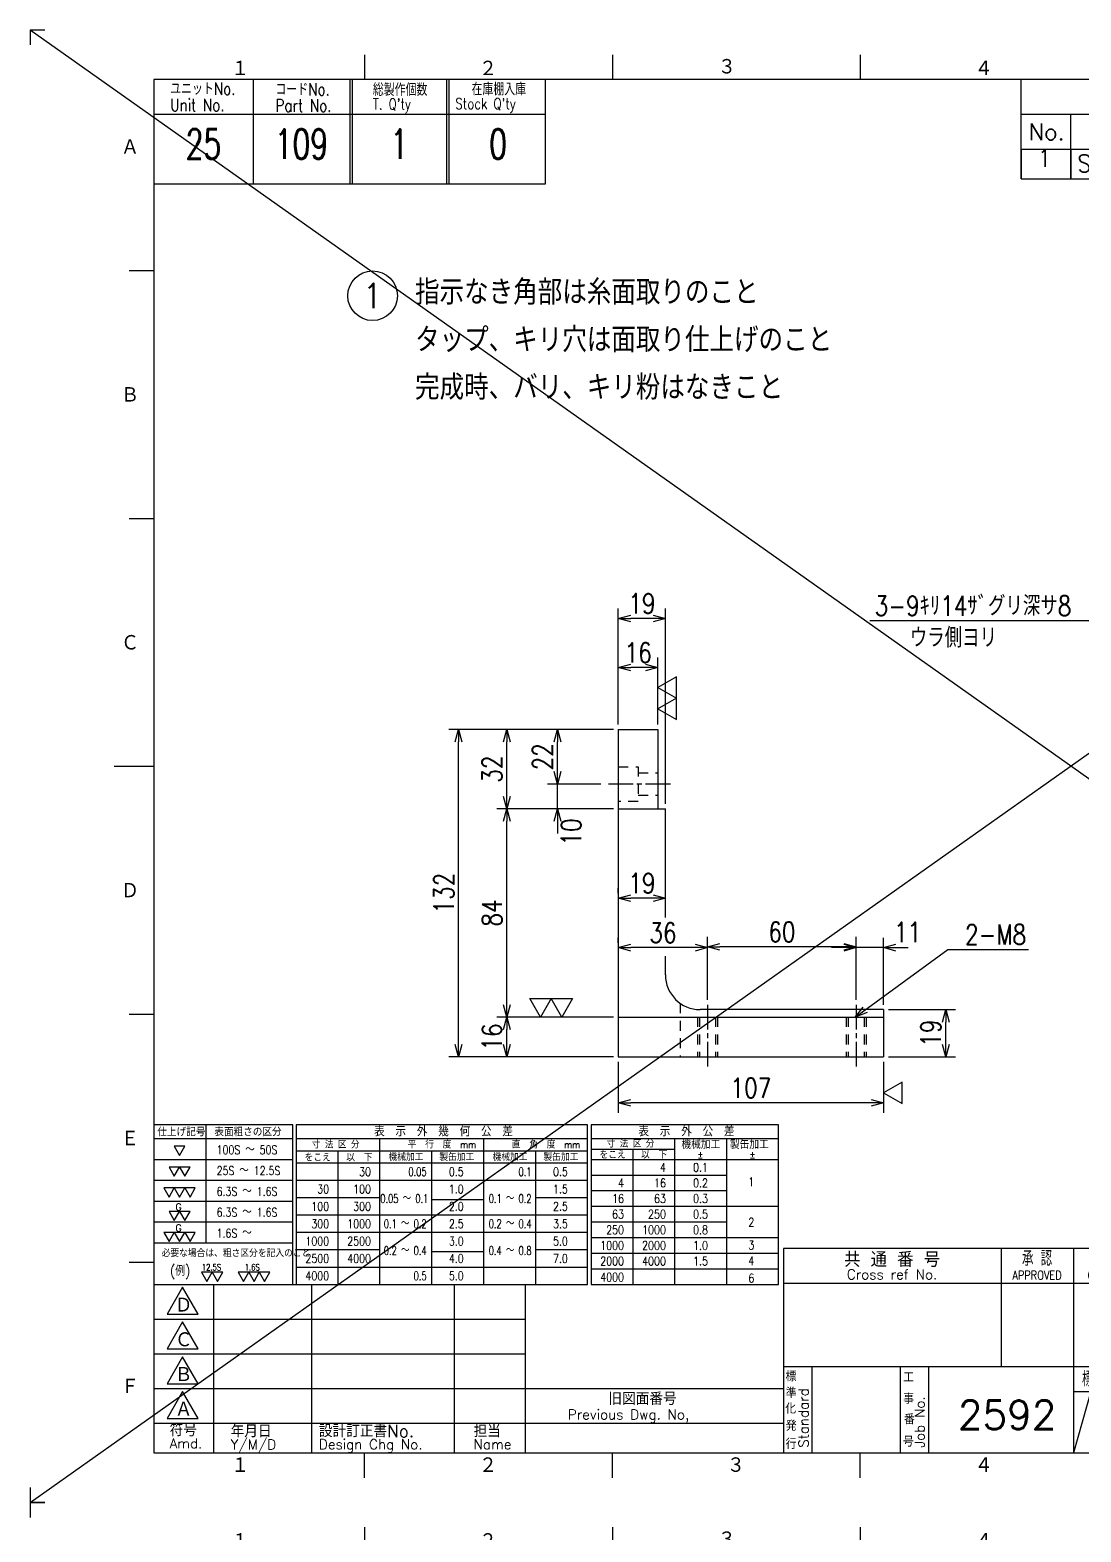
# Model space of a CAD drawing. Extents: x 0 to 840, y 0 to 1188.
# Drawn here: x 0 to 424, y 582 to 1188 of the extents above; entities that cross this region are included whole.
import ezdxf
from ezdxf.enums import TextEntityAlignment as Align

# ---------------------------------------------------------------- set-up
doc = ezdxf.new("R2010")
doc.units = 0
doc.header["$LTSCALE"] = 2
for name, pattern in [('GEN3A', [3.5, 2, -1.5]), ('GEN7A', [7.5, 5, -0.75, 1, -0.75]), ('HIDDEN2', [3.5, 2, -1.5])]:
    doc.linetypes.add(name, pattern=pattern)
doc.layers.get('0').update_dxf_attribs({"linetype": 'CONTINUOUS'})
doc.layers.get('DEFPOINTS').update_dxf_attribs({"linetype": 'CONTINUOUS'})
for name, color, linetype in [('2', 5, 'CONTINUOUS'), ('4', 3, 'CONTINUOUS'), ('5', 3, 'CONTINUOUS'), ('6', 52, 'CONTINUOUS'), ('7A', 4, 'GEN7A'), ('8', 1, 'CONTINUOUS'), ('9', 3, 'HIDDEN2'), ('RAHM2', 1, 'CONTINUOUS'), ('RAHM3', 52, 'CONTINUOUS')]:
    doc.layers.add(name, color=color, linetype=linetype)
doc.styles.add('DIMENSION', font='monotxt.shx', dxfattribs={"bigfont": 'bigfont.shx'})
doc.styles.get("Standard").update_dxf_attribs({"font": 'romans.shx', "width": 0.8, "bigfont": 'extfont.shx'})
doc.dimstyles.new('GEN-ISO', dxfattribs={"dimscale": 2, "dimtxt": 4, "dimasz": 2.5, "dimexe": 2, "dimexo": 1, "dimgap": 1, "dimtad": 3, "dimdec": 3, "dimrnd": 0.001, "dimdsep": 46, "dimtxsty": 'Standard', "dimblk": 'OPEN30', "dimcen": 0, "dimclrt": 52, "dimadec": 0, "dimazin": 0, "dimtp": 0.1, "dimtm": 0.1, "dimtfac": 0.6, "dimtdec": 3, "dimtmove": 2, "dimatfit": 3, "dimldrblk": 'OPEN30', "dimfxl": 1, "dimarcsym": 0})

# ---------------------------------------------------------------- blocks, each defined once
blk = doc.blocks.new('1A3ﾌﾞﾋﾝ')
at = {"layer": 'RAHM2', "color": 5, "linetype": 'Continuous'}
for p, q in [((3, 297), (0, 297)), ((0, 297), (0, 294)), ((417, 297), (420, 297)), ((420, 297), (420, 294)), ((217.5, 295), (217.5, 287)), ((67.5, 292), (67.5, 287)), ((117.5, 292), (117.5, 287)), ((167.5, 292), (167.5, 287)), ((267.5, 292), (267.5, 287)), ((317.5, 292), (317.5, 287)), ((367.5, 292), (367.5, 287)), ((410, 287), (25, 287)), ((25, 287), (25, 10)), ((104, 266), (104, 287)), ((410, 10), (410, 287)), ((25, 266), (64.5, 266)), ((64.5, 266), (104, 266)), ((20, 248.5), (25, 248.5)), ((410, 248.5), (415, 248.5)), ((20, 198.5), (25, 198.5)), ((410, 198.5), (415, 198.5)), ((17, 148.5), (25, 148.5)), ((410, 148.5), (418, 148.5)), ((20, 98.5), (25, 98.5)), ((410, 98.5), (415, 98.5)), ((20, 48.5), (25, 48.5)), ((410, 48.5), (415, 48.5)), ((25, 10), (410, 10)), ((67.5, 5), (67.5, 10)), ((117.5, 5), (117.5, 10)), ((217.5, 2), (217.5, 10)), ((267.5, 5), (267.5, 10)), ((317.5, 5), (317.5, 10)), ((367.5, 5), (367.5, 10)), ((0, 3), (0, 0)), ((0, 0), (3, 0)), ((420, 0), (417, 0)), ((420, 3), (420, 0))]:
    blk.add_line(p, q, dxfattribs=at)
at = {"layer": 'RAHM2', "color": 7, "linetype": 'Continuous'}
for p, q in [((45, 287), (45, 266)), ((64.5, 287), (64.5, 266)), ((65, 287), (65, 266)), ((84, 287), (84, 266)), ((84.5, 287), (84.5, 266)), ((200, 267), (200, 287)), ((304, 287), (304, 267)), ((332, 267), (332, 287)), ((360, 287), (360, 267)), ((25, 280), (64.5, 280)), ((64.5, 280), (104, 280)), ((200, 280), (304, 280)), ((210, 267), (210, 280)), ((238, 280), (238, 267)), ((291, 280), (291, 267)), ((200, 273), (410, 273)), ((200, 267), (410, 267)), ((195.93, 51.26), (195.93, 27.42)), ((210.55, 51.26), (210.55, 10)), ((225.18, 51.26), (225.18, 27.42)), ((239.8, 51.26), (239.8, 27.42)), ((254.43, 51.26), (254.43, 27.42)), ((269.05, 51.26), (269.05, 27.42)), ((298.3, 51.26), (298.3, 10)), ((25, 44), (100, 44)), ((37, 44), (37, 10)), ((56.8, 44), (56.8, 10)), ((85.6, 44), (85.6, 10)), ((100, 10), (100, 44)), ((152.05, 44.26), (410, 44.26)), ((269.05, 44.26), (269.05, 27.42)), ((298.3, 44.26), (298.3, 44.26)), ((309.17, 44.26), (309.17, 27.42)), ((25, 37), (100, 37)), ((25, 30), (100, 30)), ((152.05, 27.42), (410, 27.42)), ((157.77, 27.42), (157.77, 10)), ((175.59, 27.42), (175.59, 10)), ((181.3, 27.42), (181.3, 10)), ((247.73, 27.42), (247.73, 22.42)), ((264.59, 27.42), (264.59, 22.42)), ((313.83, 27.42), (313.83, 10)), ((334.15, 27.42), (334.15, 22.42)), ((351, 27.42), (351, 22.42)), ((376.29, 27.42), (376.29, 22.42)), ((384.72, 27.42), (384.72, 22.42)), ((401.57, 22.42), (401.57, 27.42)), ((25, 23), (100, 23)), ((100, 23), (152.05, 23)), ((210.55, 22.42), (298.3, 22.42)), ((313.83, 22.42), (410, 22.42)), ((25, 16), (100, 16)), ((100, 16), (152.05, 16)), ((167.5, 5), (167.5, 10))]:
    blk.add_line(p, q, dxfattribs=at)
at = {"layer": 'RAHM2', "color": 3, "linetype": 'Continuous'}
for p, q in [((317.73, 36.35), (401.03, 36.35)), ((214.02, 22.42), (210.55, 10)), ((247.73, 22.42), (244.26, 10)), ((264.59, 22.42), (261.12, 10)), ((298.3, 22.42), (294.83, 10)), ((334.15, 22.42), (330.68, 10)), ((351, 22.42), (347.54, 10)), ((376.29, 22.42), (372.82, 10)), ((384.72, 22.42), (381.25, 10)), ((410, 22.42), (406.54, 10))]:
    blk.add_line(p, q, dxfattribs=at)
at = {"layer": 'RAHM2', "color": 3, "linetype": 'GEN3A'}
for p, q in [((222.44, 22.42), (218.98, 10)), ((230.87, 22.42), (227.41, 10)), ((239.3, 22.42), (235.84, 10)), ((256.16, 22.42), (252.69, 10)), ((273.01, 22.42), (269.55, 10)), ((281.44, 22.42), (277.98, 10)), ((289.87, 22.42), (286.41, 10)), ((325.72, 22.42), (322.25, 10)), ((342.57, 22.42), (339.11, 10)), ((359.43, 22.42), (355.97, 10)), ((367.86, 22.42), (364.39, 10)), ((393.14, 22.42), (389.68, 10))]:
    blk.add_line(p, q, dxfattribs=at)
at = {"layer": 'RAHM2', "color": 5, "linetype": 'Continuous'}
blk.add_lwpolyline([(410, 51.26), (152.05, 51.26), (152.05, 10)], dxfattribs=at)
at = {"layer": 'RAHM2', "color": 7, "linetype": 'Continuous'}
for points in [[(302.02, 45.4), (303.22, 45.4), (303.22, 46.01)], [(302.02, 45.58), (302.97, 45.58), (302.97, 45.91)], [(302.72, 45.82), (302.72, 45.75), (302.02, 45.75), (302.02, 45.4)], [(303.62, 47.51), (303.62, 45.4), (304.92, 45.4), (304.92, 47.51), (303.62, 47.51)], [(303.77, 47.36), (303.77, 46.53), (304.77, 46.53), (304.77, 47.36), (303.77, 47.36)], [(304.77, 46.38), (304.77, 45.55), (303.77, 45.55), (303.77, 46.38), (304.77, 46.38)], [(305.32, 45.98), (305.32, 45.4), (306.58, 45.4), (306.58, 45.75), (305.85, 45.75), (305.85, 45.8)], [(305.57, 45.87), (305.57, 45.58), (306.58, 45.58)]]:
    blk.add_lwpolyline(points, dxfattribs=at)
for points in [[(30.79, 43.41), (27.65, 37.97), (33.92, 37.97)], [(30.79, 36.41), (27.65, 30.97), (33.92, 30.97)], [(30.79, 29.41), (27.65, 23.97), (33.92, 23.97)], [(30.79, 22.41), (27.65, 16.97), (33.92, 16.97)]]:
    blk.add_lwpolyline(points, close=True, dxfattribs=at)
at = {"layer": 'RAHM2', "color": 3, "linetype": 'Continuous'}
for points in [[(317.29, 22.42), (313.83, 10)], [(401.57, 22.42), (401.57, 22.42), (398.11, 10)]]:
    blk.add_lwpolyline(points, dxfattribs=at)
at = {"layer": 'RAHM2', "color": 7, "linetype": 'Continuous'}
for radius, start, end in [(2.5, 308.2706, 230.8952), (2.28, 303.9949, 234.4013), (2.06, 299.8294, 238.4756)]:
    blk.add_arc((304.3, 47.76), radius, start, end, dxfattribs=at)
at = {"layer": 'RAHM2', "color": 5, "linetype": 'Continuous'}
for s, p in [('２', (90.6, 287.58)), ('６', (290.6, 287.58)), ('８', (390.6, 287.58)), ('１', (40.6, 287.58)), ('４', (190.6, 287.58)), ('５', (240.6, 287.58)), ('７', (340.6, 287.58)), ('Ａ', (18.36, 271.74)), ('Ａ', (411.44, 271.74)), ('Ｂ', (18.36, 221.74)), ('Ｂ', (411.44, 221.74)), ('Ｃ', (18.36, 171.74)), ('Ｃ', (411.44, 171.74)), ('Ｄ', (18.36, 121.74)), ('Ｄ', (411.44, 121.74)), ('Ｅ', (18.36, 71.74)), ('Ｅ', (411.44, 71.74)), ('Ｆ', (18.36, 21.74)), ('Ｆ', (411.44, 21.74)), ('１', (40.6, 5.87)), ('２', (90.6, 5.87)), ('３', (140.6, 5.87)), ('４', (190.6, 5.87)), ('５', (240.6, 5.87)), ('６', (290.6, 5.87)), ('７', (340.6, 5.87)), ('８', (390.6, 5.87))]:
    blk.add_text(s, height=3.31, dxfattribs=at).set_placement(p)
blk.add_text('３', height=3.31, dxfattribs=at).set_placement((140.6, 289.58), align=Align.MIDDLE)
at = {"layer": 'RAHM2', "color": 7, "linetype": 'Continuous'}
for s, height, width, p in [('ユニットNo.', 2.5, 0.8, (28.29, 283.92)), ('コードNo.', 2.5, 0.8, (49.52, 283.81)), ('総製作個数', 2.5, 0.8, (69.17, 283.72)), ('在庫棚入庫', 2.5, 0.8, (89.08, 283.82)), ('Unit No.', 2.5, 0.8, (28.29, 280.64)), ('Part No.', 2.5, 0.8, (49.52, 280.53)), ("T. Q'ty", 2.2, 0.8, (69.17, 280.96)), ("Stock Q'ty", 2.2, 0.8, (85.8, 281.06)), ('材料個数', 3, 0.8, (292.32, 276.75)), ('Unit/total', 2.2, 0.7, (309.86, 276.49)), ('Unit/total', 2.2, 0.7, (337.86, 276.49)), ('Material Weight(kg)', 2.2, 0.68, (305.1, 273.86)), ('Finished Weight(kg)', 2.2, 0.68, (333.46, 273.86)), ('作成年月日', 3, 0.7, (277.49, 47.82)), ('Kusakabe Electric ＆ Machinery Co.,Ltd.', 3.3108, 0.5, (345.56, 46.19)), ('Y/M/D', 1.8, 0.8, (280.79, 44.87)), ('名 称', 3, 0.7, (301.06, 37.33)), ('20', 3.5, 0.8, (269.81, 34.08)), ('TITLE', 2.5, 0.8, (299.18, 31.25)), ('機器記号', 2.5, 0.7, (252.65, 24.77)), ('ユニット記号', 2.5, 0.7, (275.14, 24.85)), ('訂正符号', 2, 0.8, (402.2, 25.16)), ('標準図番号', 3, 0.7, (212.26, 23.44)), ('Std. No.', 2.5, 0.7, (227.23, 23.44)), ('Mach. code', 2, 0.7, (249.86, 22.83)), ('Unit Code', 2, 0.7, (275.45, 22.83)), ('Machine Type', 1.7, 0.9, (315.15, 23.05)), ('図面番号', 3, 0.7, (300.15, 20.37))]:
    blk.add_text(s, height=height, dxfattribs=dict(at, width=width)).set_placement(p)
for s, height, p in [('材\u3000\u3000\u3000\u3000\u3000料', 3.311, (223.18, 281.82)), ('Material', 3, (259.34, 281.82)), ('単 / 全', 3, (311.71, 283.26)), ('単 / 全', 3, (339.71, 283.26)), ('備     考', 3.311, (375.08, 281.21)), ('素材重量 Kg', 3, (306.08, 279.63)), ('仕上重量 Kg', 3, (334.08, 279.63)), ('材\u3000\u3000質', 3, (216.68, 276.39)), ('材料寸法／型式', 3, (251.33, 276.39)), ('No.', 3.311, (201.5, 274.82)), ('Code', 2.4, (218.82, 273.45)), ('Dimension/Model No.', 2.4, (243.65, 273.45)), ("Q'ty", 2.4, (293.19, 273.93)), ('Remark', 2.5, (377.03, 276.16)), ('Ｄ', 3.2, (29.23, 38.2)), ('Ｃ', 3.2, (29.23, 31.2)), ('Ｂ', 3.2, (29.23, 24.2)), ('機種', 2.4, (320.08, 24.76)), ('ユニット', 2.4, (336.39, 24.96)), ('部 品', 2.4, (358.93, 24.79)), ('特性', 2.4, (377.55, 24.78)), ('派 生', 2.4, (389.65, 24.72)), ('標', 2, (152.44, 24.43)), ('工', 2, (176.15, 24.24)), ('Unit No.', 1.7, (337.39, 22.76)), ('Part No.', 1.7, (357.81, 22.76)), ('Dir.', 1.7, (378.09, 22.76)), ('Branch', 1.7, (388.28, 22.76)), ('Amd.', 1.7, (403.74, 22.76)), ('旧図面番号', 2.5, (116.71, 19.69)), ('準', 2, (152.47, 21.11)), ('事', 2, (176.17, 19.92)), ('Ａ', 3.2, (29.23, 17.2)), ('Previous Dwg. No,', 2, (108.5, 16.75)), ('化', 2, (152.37, 17.95)), ('符号', 2.5, (28.17, 13.37)), ('年月日', 2.5, (40.49, 13.14)), ('設計訂正書No.', 2.5, (58.29, 13.18)), ('担当', 2.5, (89.5, 13.18)), ('発', 2, (152.46, 14.47)), ('番', 2, (176.31, 15.76)), ('Amd.', 2, (28.17, 10.93)), ('Y/M/D', 2, (40.49, 10.7)), ('Design Chg No.', 2, (58.29, 10.75)), ('Name', 2, (89.5, 10.75)), ('行', 2, (152.46, 10.82)), ('号', 2, (176.11, 11.28))]:
    blk.add_text(s, height=height, dxfattribs=at).set_placement(p)
for s, height, p in [('共 通 番 号', 3, (173.93, 49.14)), ('Cross ref No.', 2, (173.93, 46.01))]:
    blk.add_text(s, height=height, dxfattribs=at).set_placement(p, align=Align.MIDDLE)
for s, height, width, p in [('承 認', 3, 0.7, (203.18, 49.35)), ('照  査', 3, 0.7, (217.8, 49.35)), ('設  計', 3, 0.7, (232.43, 49.35)), ('作  成', 3, 0.7, (247.05, 49.35)), ('尺  度', 3, 0.7, (261.67, 49.35)), ('APPROVED', 1.8, 0.8, (203.18, 45.85)), ('CHECKED', 1.8, 0.8, (217.8, 45.85)), ('DESIGNED', 1.8, 0.8, (232.43, 45.85)), ('DRAWN', 1.8, 0.8, (247.05, 45.85)), ('SCALE', 1.8, 0.8, (261.67, 45.85)), ('DWG.No.', 2.5, 0.8, (305.41, 14.96))]:
    blk.add_text(s, height=height, dxfattribs=dict(at, width=width)).set_placement(p, align=Align.MIDDLE)
at = {"layer": 'RAHM2', "color": 7, "linetype": 'Continuous', "width": 0.844147}
blk.add_text('日下部電機株式会社', height=3.311, dxfattribs=at).set_placement((310.35, 46.06), (339.79, 46.06), align=Align.FIT)
at = {"layer": 'RAHM2', "color": 7, "linetype": 'Continuous'}
for s, p in [('Standard', (157.07, 11.05)), ('Job No.', (180.5, 11.05))]:
    blk.add_text(s, height=2, rotation=90, dxfattribs=at).set_placement(p)
at = {"layer": 'RAHM2', "color": 5, "linetype": 'Continuous', "width": 0.7}
for tag, p in [('HEADER3', (35, 274.01)), ('HEADER4', (54.75, 274)), ('HEADER15', (74.49, 274)), ('HEADER16', (94.43, 274))]:
    blk.add_attdef(tag, text='', height=6, dxfattribs=at).set_placement(p, align=Align.MIDDLE)
at = {"layer": 'RAHM2', "color": 7, "linetype": 'Continuous'}
blk.add_attdef('HEADER5', text='', height=2.5, dxfattribs=at).set_placement((63.69, 267.1), align=Align.BOTTOM_RIGHT)
for tag, height, width, p in [('HEADER1', 5, 0.9, (359.12, 40.15)), ('GEN-TITLE-SCA', 4, 0.85, (261.79, 35.85)), ('HEADER2', 6, 0.9, (358.89, 31.68)), ('HEADER11', 3.2, 0.63, (46.91, 19.38)), ('HEADER9', 3.33, 0.8, (71.4, 19.2)), ('HEADER10', 3.5, 0.8, (92.57, 19.22)), ('HEADER14', 3.31, 0.8, (126.54, 12.82))]:
    blk.add_attdef(tag, text='', height=height, dxfattribs=dict(at, width=width)).set_placement(p, align=Align.MIDDLE)
blk.add_attdef('HEADER7', text='', height=5, dxfattribs=at).set_placement((174.38, 35.8), align=Align.MIDDLE)
at = {"layer": 'RAHM2', "color": 7, "linetype": 'Continuous', "width": 0.8}
blk.add_attdef('GEN-TITLE-DAT', text='', height=3.5, dxfattribs=at).set_placement((275.35, 34.1), align=Align.BOTTOM_LEFT)
at = {"layer": 'RAHM2', "color": 5, "linetype": 'Continuous'}
blk.add_attdef('HEADER6', text='', height=5.8, dxfattribs=at).set_placement((207.09, 13.03), align=Align.BOTTOM_RIGHT)
at = {"layer": 'RAHM2', "color": 5, "linetype": 'Continuous', "style": 'DIMENSION', "width": 1.2}
for tag, p in [('HEADER13', (213.56, 11.75)), ('HEADER12', (247.26, 11.72)), ('GEN-TITLE-DWG', (316.79, 11.74))]:
    blk.add_attdef(tag, text='', height=7.02, dxfattribs=at).set_placement(p, align=Align.BOTTOM_LEFT)
blk.add_attdef('HEADER8', text='', height=7.02, dxfattribs=at).set_placement((406.69, 11.71), align=Align.BOTTOM_RIGHT)
blk = doc.blocks.new('STDBUHIN')
at = {"color": 7}
for p, q in [((0, 0), (0, -6)), ((10, 0), (10, -6)), ((38, 0), (38, -6)), ((91, 0), (91, -6)), ((104, 0), (104, -6)), ((132, 0), (132, -6)), ((160, 0), (160, -6)), ((0, -6), (210, -6))]:
    blk.add_line(p, q, dxfattribs=at)
at = {"layer": 'RAHM3', "color": 7, "width": 0.9}
for tag, p in [('1GENST', (4.710911, -4.609434)), ('4GENST', (96.434633, -4.658422)), ('5GENST', (118, -4.729)), ('6GENST', (146, -4.729))]:
    blk.add_attdef(tag, text='', height=3.5, dxfattribs=at).set_placement(p, align=Align.BOTTOM_CENTER)
at = {"layer": 'RAHM3', "color": 7}
for tag, p, width in [('2GENST', (11.373533, -4.658422), 0.8), ('3GENST', (41.070972, -4.658422), 0.8), ('7GENST', (162.759538, -4.671383), 0.9)]:
    blk.add_attdef(tag, p, '', height=3.5, dxfattribs=dict(at, width=width))
blk = doc.blocks.new('GENBALLOON1')
blk.add_circle((0, 0), 5)
at = {"flags": 1}
blk.add_attdef('GEN_PARENT', text='', height=2.5, dxfattribs=at).set_placement((0, 0), align=Align.MIDDLE)
blk.add_attdef('REF_NO', text='', height=3.5).set_placement((0, 0), align=Align.MIDDLE)
at = {"color": 7, "flags": 1}
for tag, p in [('5GENINF', (6.43, 0.96)), ('6GENINF', (6.43, 0.63)), ('7GENINF', (6.43, 0.3)), ('8GENINF', (6.43, -0.04)), ('9GENINF', (6.43, -0.37)), ('3GENINF', (6.43, -2.34)), ('4GENINF', (6.43, -2.67)), ('10GENINF', (6.43, -0.7)), ('11GENINF', (6.43, -1)), ('12GENINF', (6.43, -1.34)), ('13GENINF', (6.43, -1.67)), ('14GENINF', (6.43, -2)), ('15GENINF', (6.43, -3)), ('20GENINF', (6.43, -4.7)), ('21GENINF', (6.43, -5.04)), ('22GENINF', (6.43, -5.37)), ('16GENINF', (6.43, -3.34)), ('17GENINF', (6.43, -3.7)), ('18GENINF', (6.43, -4.04)), ('19GENINF', (6.43, -4.37))]:
    blk.add_attdef(tag, p, '', height=0.2, dxfattribs=at)
blk = doc.blocks.new('_Open30')
at = {"color": 0, "linetype": 'ByBlock', "lineweight": -2}
for p, q in [((-1, 0.27), (0, 0)), ((0, 0), (-1, -0.27)), ((0, 0), (-1, 0))]:
    blk.add_line(p, q, dxfattribs=at)
blk = doc.blocks.new('*D34')
at = {"layer": '5', "color": 0, "lineweight": -2, "transparency": 16777216}
for p, q in [((237.4, 771.83), (237.4, 751.24)), ((344.4, 771.83), (344.4, 751.24)), ((339.4, 755.24), (242.4, 755.24))]:
    blk.add_line(p, q, dxfattribs=at)
at = {"layer": 'DEFPOINTS', "color": 0, "transparency": 16777216}
for p in [(237.4, 773.83), (344.4, 773.83), (237.4, 755.24)]:
    blk.add_point(p, dxfattribs=at)
at = {"layer": '5', "color": 0, "lineweight": -2, "transparency": 16777216, "xscale": 5, "yscale": 5, "zscale": 5, "rotation": 180}
blk.add_blockref('_Open30', (237.4, 755.24), dxfattribs=at)
at = {"layer": '5', "color": 0, "lineweight": -2, "transparency": 16777216, "xscale": 5, "yscale": 5, "zscale": 5}
blk.add_blockref('_Open30', (344.4, 755.24), dxfattribs=at)
at = {"layer": '5', "color": 52, "transparency": 16777216, "insert": (290.9, 761.24), "char_height": 8, "attachment_point": 5}
blk.add_mtext('107', dxfattribs=at)
blk = doc.blocks.new('*D35')
at = {"layer": '5', "color": 0, "lineweight": -2, "transparency": 16777216}
for p, q in [((333.4, 798.83), (333.4, 821.83)), ((344.4, 794.83), (344.4, 821.83)), ((328.4, 817.83), (323.4, 817.83)), ((344.4, 817.83), (333.4, 817.83)), ((349.4, 817.83), (354.4, 817.83))]:
    blk.add_line(p, q, dxfattribs=at)
at = {"layer": 'DEFPOINTS', "color": 0, "transparency": 16777216}
for p in [(333.4, 817.83), (333.4, 796.83), (344.4, 792.83)]:
    blk.add_point(p, dxfattribs=at)
at = {"layer": '5', "color": 0, "lineweight": -2, "transparency": 16777216, "xscale": 5, "yscale": 5, "zscale": 5}
blk.add_blockref('_Open30', (333.4, 817.83), dxfattribs=at)
at = {"layer": '5', "color": 0, "lineweight": -2, "transparency": 16777216, "xscale": 5, "yscale": 5, "zscale": 5, "rotation": 180}
blk.add_blockref('_Open30', (344.4, 817.83), dxfattribs=at)
at = {"layer": '5', "color": 52, "transparency": 16777216, "insert": (354.11, 824.09), "char_height": 8, "attachment_point": 5}
blk.add_mtext('11', dxfattribs=at)
blk = doc.blocks.new('*D36')
at = {"layer": '5', "color": 0, "lineweight": -2, "transparency": 16777216}
for p, q in [((273.4, 798.83), (273.4, 822.16)), ((328.4, 818.16), (278.4, 818.16)), ((333.4, 796.83), (333.4, 822.16))]:
    blk.add_line(p, q, dxfattribs=at)
at = {"layer": 'DEFPOINTS', "color": 0, "transparency": 16777216}
for p in [(273.4, 818.16), (273.4, 796.83), (333.4, 794.83)]:
    blk.add_point(p, dxfattribs=at)
at = {"layer": '5', "color": 0, "lineweight": -2, "transparency": 16777216, "xscale": 5, "yscale": 5, "zscale": 5, "rotation": 180}
blk.add_blockref('_Open30', (273.4, 818.16), dxfattribs=at)
at = {"layer": '5', "color": 0, "lineweight": -2, "transparency": 16777216, "xscale": 5, "yscale": 5, "zscale": 5}
blk.add_blockref('_Open30', (333.4, 818.16), dxfattribs=at)
at = {"layer": '5', "color": 52, "transparency": 16777216, "insert": (303.4, 824.16), "char_height": 8, "attachment_point": 5}
blk.add_mtext('60', dxfattribs=at)
blk = doc.blocks.new('*D45')
at = {"layer": '5', "color": 0, "lineweight": -2, "transparency": 16777216}
for p, q in [((346.4, 792.83), (373.52, 792.83)), ((369.52, 778.83), (369.52, 787.83)), ((346.4, 773.83), (373.52, 773.83))]:
    blk.add_line(p, q, dxfattribs=at)
at = {"layer": 'DEFPOINTS', "color": 0, "transparency": 16777216}
for p in [(344.4, 792.83), (369.52, 792.83), (344.4, 773.83)]:
    blk.add_point(p, dxfattribs=at)
at = {"layer": '5', "color": 0, "lineweight": -2, "transparency": 16777216, "xscale": 5, "yscale": 5, "zscale": 5}
for p, rotation in [((369.52, 792.83), 90), ((369.52, 773.83), 270)]:
    blk.add_blockref('_Open30', p, dxfattribs=dict(at, rotation=rotation))
at = {"layer": '5', "color": 52, "transparency": 16777216, "insert": (363.52, 783.33), "char_height": 8, "attachment_point": 5, "rotation": 90}
blk.add_mtext('19', dxfattribs=at)
blk = doc.blocks.new('*D52')
at = {"layer": '5', "color": 0, "lineweight": -2, "transparency": 16777216}
for p, q in [((237.4, 907.83), (237.4, 954.67)), ((256.4, 875.83), (256.4, 954.67)), ((251.4, 950.67), (242.4, 950.67))]:
    blk.add_line(p, q, dxfattribs=at)
at = {"layer": 'DEFPOINTS', "color": 0, "transparency": 16777216}
for p in [(237.4, 950.67), (237.4, 905.83), (256.4, 873.83)]:
    blk.add_point(p, dxfattribs=at)
at = {"layer": '5', "color": 0, "lineweight": -2, "transparency": 16777216, "xscale": 5, "yscale": 5, "zscale": 5, "rotation": 180}
blk.add_blockref('_Open30', (237.4, 950.67), dxfattribs=at)
at = {"layer": '5', "color": 0, "lineweight": -2, "transparency": 16777216, "xscale": 5, "yscale": 5, "zscale": 5}
blk.add_blockref('_Open30', (256.4, 950.67), dxfattribs=at)
at = {"layer": '5', "color": 52, "transparency": 16777216, "insert": (246.9, 956.67), "char_height": 8, "attachment_point": 5}
blk.add_mtext('19', dxfattribs=at)
blk = doc.blocks.new('*D53')
at = {"layer": '5', "color": 0, "lineweight": -2, "transparency": 16777216}
for p, q in [((237.4, 907.83), (237.4, 934.83)), ((253.4, 907.83), (253.4, 934.83)), ((248.4, 930.83), (242.4, 930.83))]:
    blk.add_line(p, q, dxfattribs=at)
at = {"layer": 'DEFPOINTS', "color": 0, "transparency": 16777216}
for p in [(237.4, 930.83), (237.4, 905.83), (253.4, 905.83)]:
    blk.add_point(p, dxfattribs=at)
at = {"layer": '5', "color": 0, "lineweight": -2, "transparency": 16777216, "xscale": 5, "yscale": 5, "zscale": 5, "rotation": 180}
blk.add_blockref('_Open30', (237.4, 930.83), dxfattribs=at)
at = {"layer": '5', "color": 0, "lineweight": -2, "transparency": 16777216, "xscale": 5, "yscale": 5, "zscale": 5}
blk.add_blockref('_Open30', (253.4, 930.83), dxfattribs=at)
at = {"layer": '5', "color": 52, "transparency": 16777216, "insert": (245.4, 936.83), "char_height": 8, "attachment_point": 5}
blk.add_mtext('16', dxfattribs=at)
blk = doc.blocks.new('*D54')
at = {"layer": '5', "color": 0, "lineweight": -2, "transparency": 16777216}
for p, q in [((235.4, 905.83), (168.96, 905.83)), ((172.96, 778.83), (172.96, 900.83)), ((235.4, 773.83), (168.96, 773.83))]:
    blk.add_line(p, q, dxfattribs=at)
at = {"layer": 'DEFPOINTS', "color": 0, "transparency": 16777216}
for p in [(172.96, 905.83), (237.4, 905.83), (237.4, 773.83)]:
    blk.add_point(p, dxfattribs=at)
at = {"layer": '5', "color": 0, "lineweight": -2, "transparency": 16777216, "xscale": 5, "yscale": 5, "zscale": 5}
for p, rotation in [((172.96, 905.83), 90), ((172.96, 773.83), 270)]:
    blk.add_blockref('_Open30', p, dxfattribs=dict(at, rotation=rotation))
at = {"layer": '5', "color": 52, "transparency": 16777216, "insert": (166.96, 839.83), "char_height": 8, "attachment_point": 5, "rotation": 90}
blk.add_mtext('132', dxfattribs=at)
blk = doc.blocks.new('*D55')
at = {"layer": '5', "color": 0, "lineweight": -2, "transparency": 16777216}
for p, q in [((235.4, 789.83), (188.43, 789.83)), ((192.43, 778.83), (192.43, 784.83)), ((235.4, 773.83), (188.43, 773.83))]:
    blk.add_line(p, q, dxfattribs=at)
at = {"layer": 'DEFPOINTS', "color": 0, "transparency": 16777216}
for p in [(192.43, 789.83), (237.4, 789.83), (237.4, 773.83)]:
    blk.add_point(p, dxfattribs=at)
at = {"layer": '5', "color": 0, "lineweight": -2, "transparency": 16777216, "xscale": 5, "yscale": 5, "zscale": 5}
for p, rotation in [((192.43, 789.83), 90), ((192.43, 773.83), 270)]:
    blk.add_blockref('_Open30', p, dxfattribs=dict(at, rotation=rotation))
at = {"layer": '5', "color": 52, "transparency": 16777216, "insert": (186.43, 781.83), "char_height": 8, "attachment_point": 5, "rotation": 90}
blk.add_mtext('16', dxfattribs=at)
blk = doc.blocks.new('*D56')
at = {"layer": '5', "color": 0, "lineweight": -2, "transparency": 16777216}
for p, q in [((235.4, 873.83), (188.43, 873.83)), ((192.43, 794.83), (192.43, 868.83)), ((235.4, 789.83), (188.43, 789.83))]:
    blk.add_line(p, q, dxfattribs=at)
at = {"layer": 'DEFPOINTS', "color": 0, "transparency": 16777216}
for p in [(192.43, 873.83), (237.4, 873.83), (237.4, 789.83)]:
    blk.add_point(p, dxfattribs=at)
at = {"layer": '5', "color": 0, "lineweight": -2, "transparency": 16777216, "xscale": 5, "yscale": 5, "zscale": 5}
for p, rotation in [((192.43, 873.83), 90), ((192.43, 789.83), 270)]:
    blk.add_blockref('_Open30', p, dxfattribs=dict(at, rotation=rotation))
at = {"layer": '5', "color": 52, "transparency": 16777216, "insert": (186.43, 831.83), "char_height": 8, "attachment_point": 5, "rotation": 90}
blk.add_mtext('84', dxfattribs=at)
blk = doc.blocks.new('*D57')
at = {"layer": '5', "color": 0, "lineweight": -2, "transparency": 16777216}
for p, q in [((235.4, 905.83), (188.43, 905.83)), ((192.43, 878.83), (192.43, 900.83)), ((233.4, 873.83), (188.43, 873.83))]:
    blk.add_line(p, q, dxfattribs=at)
at = {"layer": 'DEFPOINTS', "color": 0, "transparency": 16777216}
for p in [(192.43, 905.83), (237.4, 905.83), (235.4, 873.83)]:
    blk.add_point(p, dxfattribs=at)
at = {"layer": '5', "color": 0, "lineweight": -2, "transparency": 16777216, "xscale": 5, "yscale": 5, "zscale": 5}
for p, rotation in [((192.43, 905.83), 90), ((192.43, 873.83), 270)]:
    blk.add_blockref('_Open30', p, dxfattribs=dict(at, rotation=rotation))
at = {"layer": '5', "color": 52, "transparency": 16777216, "insert": (186.43, 889.83), "char_height": 8, "attachment_point": 5, "rotation": 90}
blk.add_mtext('32', dxfattribs=at)
blk = doc.blocks.new('*D58')
at = {"layer": '5', "color": 0, "lineweight": -2, "transparency": 16777216}
for p, q in [((237.4, 819.83), (237.4, 821.83)), ((273.4, 796.83), (273.4, 821.83)), ((268.4, 817.83), (242.4, 817.83))]:
    blk.add_line(p, q, dxfattribs=at)
at = {"layer": 'DEFPOINTS', "color": 0, "transparency": 16777216}
for p in [(237.4, 817.83), (237.4, 817.83), (273.4, 794.83)]:
    blk.add_point(p, dxfattribs=at)
at = {"layer": '5', "color": 0, "lineweight": -2, "transparency": 16777216, "xscale": 5, "yscale": 5, "zscale": 5, "rotation": 180}
blk.add_blockref('_Open30', (237.4, 817.83), dxfattribs=at)
at = {"layer": '5', "color": 0, "lineweight": -2, "transparency": 16777216, "xscale": 5, "yscale": 5, "zscale": 5}
blk.add_blockref('_Open30', (273.4, 817.83), dxfattribs=at)
at = {"layer": '5', "color": 52, "transparency": 16777216, "insert": (255.4, 823.83), "char_height": 8, "attachment_point": 5}
blk.add_mtext('36', dxfattribs=at)
blk = doc.blocks.new('*D59')
at = {"layer": '5', "color": 0, "lineweight": -2, "transparency": 16777216}
for p, q in [((212.83, 888.83), (212.83, 893.83)), ((228.4, 883.83), (208.83, 883.83)), ((212.83, 873.83), (212.83, 883.83)), ((235.4, 873.83), (208.83, 873.83)), ((212.83, 868.83), (212.83, 863.83))]:
    blk.add_line(p, q, dxfattribs=at)
at = {"layer": 'DEFPOINTS', "color": 0, "transparency": 16777216}
for p in [(212.83, 883.83), (230.4, 883.83), (237.4, 873.83)]:
    blk.add_point(p, dxfattribs=at)
at = {"layer": '5', "color": 0, "lineweight": -2, "transparency": 16777216, "xscale": 5, "yscale": 5, "zscale": 5}
for p, rotation in [((212.83, 883.83), 270), ((212.83, 873.83), 90)]:
    blk.add_blockref('_Open30', p, dxfattribs=dict(at, rotation=rotation))
at = {"layer": '5', "color": 52, "transparency": 16777216, "insert": (218.39, 864.5), "char_height": 8, "attachment_point": 5, "rotation": 90}
blk.add_mtext('10', dxfattribs=at)
blk = doc.blocks.new('*D60')
at = {"layer": '5', "color": 0, "lineweight": -2, "transparency": 16777216}
for p, q in [((237.4, 839.83), (237.4, 841.83)), ((251.4, 837.83), (242.4, 837.83)), ((256.4, 839.83), (256.4, 841.83))]:
    blk.add_line(p, q, dxfattribs=at)
at = {"layer": 'DEFPOINTS', "color": 0, "transparency": 16777216}
for p in [(237.4, 837.83), (237.4, 837.83), (256.4, 837.83)]:
    blk.add_point(p, dxfattribs=at)
at = {"layer": '5', "color": 0, "lineweight": -2, "transparency": 16777216, "xscale": 5, "yscale": 5, "zscale": 5, "rotation": 180}
blk.add_blockref('_Open30', (237.4, 837.83), dxfattribs=at)
at = {"layer": '5', "color": 0, "lineweight": -2, "transparency": 16777216, "xscale": 5, "yscale": 5, "zscale": 5}
blk.add_blockref('_Open30', (256.4, 837.83), dxfattribs=at)
at = {"layer": '5', "color": 52, "transparency": 16777216, "insert": (246.9, 843.83), "char_height": 8, "attachment_point": 5}
blk.add_mtext('19', dxfattribs=at)
blk = doc.blocks.new('*D61')
at = {"layer": '5', "color": 0, "lineweight": -2, "transparency": 16777216}
for p, q in [((235.4, 905.83), (208.83, 905.83)), ((212.83, 888.83), (212.83, 900.83)), ((230.4, 883.83), (208.83, 883.83))]:
    blk.add_line(p, q, dxfattribs=at)
at = {"layer": 'DEFPOINTS', "color": 0, "transparency": 16777216}
for p in [(212.83, 905.83), (237.4, 905.83), (232.4, 883.83)]:
    blk.add_point(p, dxfattribs=at)
at = {"layer": '5', "color": 0, "lineweight": -2, "transparency": 16777216, "xscale": 5, "yscale": 5, "zscale": 5}
for p, rotation in [((212.83, 905.83), 90), ((212.83, 883.83), 270)]:
    blk.add_blockref('_Open30', p, dxfattribs=dict(at, rotation=rotation))
at = {"layer": '5', "color": 52, "transparency": 16777216, "insert": (206.83, 894.83), "char_height": 8, "attachment_point": 5, "rotation": 90}
blk.add_mtext('22', dxfattribs=at)
blk = doc.blocks.new('A$C2A7F1BD4')
for p, q in [((10.5, 32.2), (10.5, 8.4)), ((0, 29.4), (28, 29.4)), ((28.7, 29.4), (87.5, 29.4)), ((45.5, 29.4), (45.5, 0)), ((66.5, 29.4), (66.5, 0)), ((88.2, 29.4), (126, 29.4)), ((88.2, 27.3), (105, 27.3)), ((96.6, 27.3), (96.6, 0)), ((105, 29.4), (105, 0)), ((115.5, 29.4), (115.5, 0)), ((28.7, 26.95), (87.5, 26.95)), ((28.7, 24.5), (87.5, 24.5)), ((37.1, 26.95), (37.1, 0)), ((56, 26.95), (56, 0)), ((77, 26.95), (77, 0)), ((88.2, 25.2), (126, 25.2)), ((0, 8.4), (28, 8.4))]:
    blk.add_line(p, q)
for points in [[(5.16, 26.02), (6.22, 27.86), (4.1, 27.86), (5.16, 26.02)], [(4.1, 21.82), (5.16, 23.66), (3.04, 23.66), (4.1, 21.82)], [(6.22, 21.82), (7.28, 23.66), (5.16, 23.66), (6.22, 21.82)], [(3.04, 17.62), (4.1, 19.46), (1.98, 19.46), (3.04, 17.62)], [(5.16, 17.62), (6.22, 19.46), (4.1, 19.46), (5.16, 17.62)], [(7.28, 17.62), (8.35, 19.46), (6.22, 19.46), (7.28, 17.62)], [(4.1, 12.86), (5.16, 14.69), (3.04, 14.69), (4.1, 12.86)], [(6.22, 12.86), (7.28, 14.69), (5.16, 14.69), (6.22, 12.86)], [(3.04, 8.66), (4.1, 10.49), (1.98, 10.49), (3.04, 8.66)], [(5.16, 8.66), (6.22, 10.49), (4.1, 10.49), (5.16, 8.66)], [(7.28, 8.66), (8.35, 10.49), (6.22, 10.49), (7.28, 8.66)], [(10.7, 0.61), (11.76, 2.45), (9.63, 2.45), (10.7, 0.61)], [(12.82, 0.61), (13.88, 2.45), (11.76, 2.45), (12.82, 0.61)], [(18.07, 0.61), (19.13, 2.45), (17.01, 2.45), (18.07, 0.61)], [(20.19, 0.61), (21.26, 2.45), (19.13, 2.45), (20.19, 0.61)], [(22.32, 0.61), (23.38, 2.45), (21.26, 2.45), (22.32, 0.61)]]:
    blk.add_lwpolyline(points, close=True)
at = {"layer": '2'}
for points in [[(0, 0), (28, 0), (28, 32.2), (0, 32.2)], [(28.7, 0), (87.5, 0), (87.5, 32.2), (28.7, 32.2)], [(88.2, 0), (126, 0), (126, 32.2), (88.2, 32.2)]]:
    blk.add_lwpolyline(points, close=True, dxfattribs=at)
at = {"layer": '4'}
for p, q in [((0, 25.2), (28, 25.2)), ((88.2, 22.05), (115.5, 22.05)), ((0, 21), (28, 21)), ((28.7, 21), (87.5, 21)), ((88.2, 18.9), (115.5, 18.9)), ((0, 16.8), (28, 16.8)), ((28.7, 17.5), (45.5, 17.5)), ((56, 17.15), (66.5, 17.15)), ((77, 17.5), (87.5, 17.5)), ((88.2, 15.75), (126, 15.75)), ((0, 12.6), (28, 12.6)), ((28.7, 14), (87.5, 14)), ((88.2, 12.6), (115.5, 12.6)), ((28.7, 10.5), (87.5, 10.5)), ((88.2, 9.45), (126, 9.45)), ((28.7, 7), (45.5, 7)), ((56, 6.65), (66.5, 6.65)), ((77, 7), (87.5, 7)), ((88.2, 6.3), (126, 6.3)), ((28.7, 3.5), (87.5, 3.5)), ((88.2, 3.15), (126, 3.15))]:
    blk.add_line(p, q, dxfattribs=at)
at = {"width": 0.9}
for s, height, p in [('仕上げ記号', 1.54, (5.53, 29.91)), ('表面粗さの区分', 1.54, (18.98, 29.91)), ('寸 法 区 分', 1.4, (36.67, 27.45)), ('平\u3000行\u3000度\u3000mm', 1.4, (58.11, 27.45)), ('直\u3000角\u3000度\u3000mm', 1.4, (79.11, 27.45)), ('寸 法 区 分', 1.4, (96.17, 27.62)), ('機械加工', 1.61, (110.35, 27.35)), ('製缶加工', 1.61, (120.13, 27.35)), ('をこえ', 1.4, (33.04, 24.85)), ('以\u3000下', 1.4, (41.44, 24.85)), ('機械加工', 1.4, (50.85, 24.93)), ('製缶加工', 1.4, (61.11, 24.93)), ('機械加工', 1.4, (71.85, 24.93)), ('製缶加工', 1.4, (82.11, 24.93)), ('をこえ', 1.4, (92.54, 25.38)), ('以\u3000下', 1.4, (100.94, 25.38)), ('%%P', 1.4, (110.27, 25.48)), ('%%P', 1.4, (120.77, 25.48))]:
    blk.add_text(s, height=height, dxfattribs=at).set_placement(p, align=Align.CENTER)
for s, p in [('表\u3000示\u3000外\u3000幾\u3000何\u3000公\u3000差', (58.43, 29.86)), ('表\u3000示\u3000外\u3000公\u3000差', (107.45, 29.86))]:
    blk.add_text(s, height=1.96).set_placement(p, align=Align.CENTER)
for s, height, width, p in [('100S ～ 50S', 1.75, 0.8, (12.64, 26.26)), ('0.1', 1.75, 0.8, (108.79, 22.73)), ('25S ～ 12.5S', 1.75, 0.8, (12.64, 22.06)), ('0.2', 1.75, 0.8, (108.79, 19.58)), ('1', 1.75, 0.8, (119.92, 19.81)), ('6.3S ～ 1.6S', 1.75, 0.8, (12.64, 17.86)), ('0.3', 1.75, 0.8, (108.79, 16.43)), ('6.3S ～ 1.6S', 1.75, 0.8, (12.64, 13.66)), ('0.5', 1.75, 0.8, (108.79, 13.28)), ('2', 1.75, 0.8, (119.92, 11.65)), ('1.6S ～ ', 1.75, 0.8, (12.64, 9.46)), ('0.8', 1.75, 0.8, (108.79, 10.13)), ('必要な場合は、粗さ区分を記入のこと', 1.4, 0.9, (1.56, 5.54)), ('1.0', 1.75, 0.8, (108.79, 6.98)), ('3', 1.75, 0.8, (119.92, 7.04)), ('(例)', 2, 0.9, (3.23, 1.73)), ('12.5S', 1.26, 0.8, (9.67, 2.83)), ('1.6S', 1.26, 0.8, (18.32, 2.83)), ('1.5', 1.75, 0.8, (108.79, 3.83)), ('4', 1.75, 0.8, (119.92, 3.89)), ('6', 1.75, 0.8, (119.92, 0.39))]:
    blk.add_text(s, height=height, dxfattribs=dict(width=width)).set_placement(p)
for s, width, p in [('4', 0.8, (103.3, 22.73)), ('30', 0.8, (43.8, 21.85)), ('0.05', 0.7, (55.02, 21.85)), ('0.5', 0.8, (62.51, 21.85)), ('0.1', 0.7, (76.19, 21.85)), ('0.5', 0.8, (83.51, 21.85)), ('4', 0.8, (94.85, 19.58)), ('16', 0.8, (103.3, 19.58)), ('30', 0.8, (35.35, 18.35)), ('100', 0.8, (43.8, 18.35)), ('1.0', 0.8, (62.51, 18.35)), ('1.5', 0.8, (83.51, 18.35)), ('16', 0.8, (94.85, 16.43)), ('63', 0.8, (103.3, 16.43)), ('100', 0.8, (35.35, 14.85)), ('300', 0.8, (43.8, 14.85)), ('0.05 ～ 0.1', 0.7, (55.36, 16.42)), ('2.0', 0.8, (62.51, 14.85)), ('0.1 ～ 0.2', 0.7, (76.19, 16.42)), ('2.5', 0.8, (83.51, 14.85)), ('300', 0.8, (35.35, 11.35)), ('1000', 0.8, (43.8, 11.35)), ('0.1 ～ 0.2', 0.7, (55.02, 11.35)), ('2.5', 0.8, (62.51, 11.35)), ('0.2 ～ 0.4', 0.7, (76.19, 11.35)), ('3.5', 0.8, (83.51, 11.35)), ('63', 0.8, (94.85, 13.28)), ('250', 0.8, (103.3, 13.28)), ('1000', 0.8, (35.35, 7.85)), ('2500', 0.8, (43.8, 7.85)), ('3.0', 0.8, (62.51, 7.85)), ('5.0', 0.8, (83.51, 7.85)), ('250', 0.8, (94.85, 10.13)), ('1000', 0.8, (103.3, 10.13)), ('2500', 0.8, (35.35, 4.35)), ('4000', 0.8, (43.8, 4.35)), ('0.2 ～ 0.4', 0.7, (55.02, 5.93)), ('4.0', 0.8, (62.51, 4.35)), ('0.4 ～ 0.8', 0.7, (76.19, 5.93)), ('7.0', 0.8, (83.51, 4.35)), ('1000', 0.8, (94.85, 6.98)), ('2000', 0.8, (103.3, 6.98)), ('2000', 0.8, (94.85, 3.83)), ('4000', 0.8, (103.3, 3.83)), ('4000', 0.8, (35.35, 0.85)), ('0.5', 0.7, (55.02, 0.85)), ('5.0', 0.8, (62.51, 0.85)), ('4000', 0.8, (94.85, 0.58))]:
    blk.add_text(s, height=1.75, dxfattribs=dict(width=width)).set_placement(p, align=Align.RIGHT)
for p in [(5.6, 14.89), (5.6, 10.69)]:
    blk.add_text('G', height=1.4).set_placement(p, align=Align.RIGHT)

msp = doc.modelspace()

# ---------------------------------------------------------------- linework, layer by layer
at = {"layer": '2'}
for p, q in [((237.3988, 905.8305), (237.3988, 773.8305)), ((237.3988, 905.8305), (253.3988, 905.8305)), ((253.3988, 905.8305), (253.3988, 873.8305)), ((237.3988, 873.8305), (256.3988, 873.8305)), ((256.3988, 830.018), (256.3988, 873.8305)), ((256.3988, 806.8305), (256.3988, 814.3413)), ((237.3988, 789.8305), (344.3988, 789.8305)), ((344.3988, 792.8305), (270.3988, 792.8305)), ((344.3988, 792.8305), (344.3988, 773.8305)), ((237.3988, 773.8305), (344.3988, 773.8305))]:
    msp.add_line(p, q, dxfattribs=at)
msp.add_arc((270.3988, 806.8305), 14, 180, 270, dxfattribs=at)
at = {"layer": '7A'}
for p, q in [((258.3988, 883.8305), (232.3988, 883.8305)), ((273.3988, 794.8305), (273.3988, 768.8305)), ((333.3988, 794.8305), (333.3988, 768.8305))]:
    msp.add_line(p, q, dxfattribs=at)
at = {"layer": '8'}
for p, q in [((0, 594), (840, 1188)), ((840, 594), (0, 1188))]:
    msp.add_line(p, q, dxfattribs=at)
for points in [[(253.3988, 922.807), (260.8988, 918.477), (260.8988, 927.137), (253.3988, 922.807)], [(253.3988, 914.147), (260.8988, 909.817), (260.8988, 918.477), (253.3988, 914.147)], [(205.9803, 789.8305), (201.6503, 797.3305), (210.3103, 797.3305), (205.9803, 789.8305)], [(214.6403, 789.8305), (210.3103, 797.3305), (218.9703, 797.3305), (214.6403, 789.8305)], [(344.3988, 759.2611), (351.8988, 754.9311), (351.8988, 763.5911), (344.3988, 759.2611)]]:
    msp.add_lwpolyline(points, close=True, dxfattribs=at)
at = {"layer": '9'}
for p, q in [((237.3988, 890.8305), (245.3988, 890.8305)), ((245.3988, 890.8305), (245.3988, 876.8305)), ((245.3988, 888.3305), (253.3988, 888.3305)), ((245.3988, 879.3305), (253.3988, 879.3305)), ((245.3988, 876.8305), (237.3988, 876.8305)), ((262.3988, 795.3414), (262.3988, 773.8305)), ((269.3988, 789.8305), (269.3988, 773.8305)), ((270.1488, 789.8305), (270.1488, 773.8305)), ((276.6488, 789.8305), (276.6488, 773.8305)), ((277.3988, 789.8305), (277.3988, 773.8305)), ((329.3988, 789.8305), (329.3988, 773.8305)), ((330.1488, 789.8305), (330.1488, 773.8305)), ((336.6488, 789.8305), (336.6488, 773.8305)), ((337.3988, 789.8305), (337.3988, 773.8305))]:
    msp.add_line(p, q, dxfattribs=at)

# ---------------------------------------------------------------- block references
at = {"layer": '2', "xscale": 2, "yscale": 2, "zscale": 2}
for p, values in [((0, 594), {'GEN-TITLE-DWG': 'LD25109B01', 'GEN-TITLE-DAT': '10-07-24', 'GEN-TITLE-SCA': '1:2', 'HEADER1': 'レベリングマシン', 'HEADER2': '押エブラケット', 'HEADER3': '25', 'HEADER4': '109', 'HEADER6': '2592', 'HEADER12': 'LMSR', 'HEADER15': '1', 'HEADER16': '0'}), ((0, 0), {'GEN-TITLE-DWG': 'LD15136A01', 'GEN-TITLE-DAT': '13-03-29', 'GEN-TITLE-SCA': '1:2', 'HEADER1': 'レベリングマシン', 'HEADER2': '押エブラケット', 'HEADER3': '15', 'HEADER4': '136', 'HEADER6': '2638', 'HEADER12': 'LMSR', 'HEADER13': 'LM10', 'HEADER14': 'LD25109A01', 'HEADER15': '1', 'HEADER16': '0'})]:
    msp.add_blockref('1A3ﾌﾞﾋﾝ', p, dxfattribs=at).add_auto_attribs(values)
at = {"layer": '5'}
ref = msp.add_blockref('GENBALLOON1', (138.2261, 1080.8024), dxfattribs=dict(at, xscale=2, yscale=2, zscale=2))
ref.add_attrib('REF_NO', '1', dxfattribs={"color": 7, "height": 10, "width": 0.9}).set_placement((138.2261, 1080.8024), align=Align.MIDDLE_CENTER)
at = {"layer": '6', "xscale": 2, "yscale": 2, "zscale": 2}
msp.add_blockref('A$C2A7F1BD4', (50, 682), dxfattribs=at)
at = {"layer": 'RAHM2'}
ref = msp.add_blockref('STDBUHIN', (400.0001, 1140), dxfattribs=dict(at, xscale=2, yscale=2, zscale=2))
ref.add_attrib('1GENST', '1', dxfattribs={"layer": 'RAHM3', "color": 7, "height": 7, "width": 0.9}).set_placement((409.4219, 1130.7811), align=Align.BOTTOM_CENTER)
ref.add_attrib('2GENST', 'SS400', (422.7472, 1130.6832), dxfattribs={"layer": 'RAHM3', "color": 7, "height": 7, "width": 0.9})
ref.add_attrib('3GENST', 'L150X150X19X130', (482.142, 1130.6832), dxfattribs={"layer": 'RAHM3', "color": 7, "height": 7, "width": 0.9})
ref.add_attrib('5GENST', '5.4', dxfattribs={"layer": 'RAHM3', "color": 7, "height": 7, "width": 0.9}).set_placement((636.0001, 1130.542), align=Align.BOTTOM_CENTER)
ref.add_attrib('6GENST', '2.4', dxfattribs={"layer": 'RAHM3', "color": 7, "height": 7, "width": 0.9}).set_placement((692.0001, 1130.542), align=Align.BOTTOM_CENTER)

# ---------------------------------------------------------------- texts
at = {"layer": '5', "color": 52, "char_height": 8}
for s, insert, attachment_point in [('3-9ｷﾘ14ｻﾞグリ深サ8', (420.2217, 955.7367), 6), ('2-M8', (377.3052, 823.1205), 4)]:
    msp.add_mtext(s, dxfattribs=dict(at, insert=insert, attachment_point=attachment_point))
at = {"layer": '6'}
for s, height, width, p in [('指示なき角部は糸面取りのこと', 10, 0.9, (155.3768, 1077.2286)), ('タップ、キリ穴は面取り仕上げのこと', 10, 0.9, (155.3768, 1058.0286)), ('完成時、バリ、キリ粉はなきこと', 10, 0.9, (155.3768, 1038.8286)), ('ウラ側ヨリ', 8, 0.8, (355.0228, 938.9074))]:
    msp.add_text(s, height=height, dxfattribs=dict(at, width=width)).set_placement(p)

# ---------------------------------------------------------------- dimensions: what is measured, and where the dimension line sits
at = {"layer": '5'}
for base, p1, p2, picture, middle in [((237.3988, 950.6746), (256.3988, 873.8305), (237.3988, 905.8305), '*D52', (246.8988, 956.6746)), ((237.3988, 930.8305), (253.3988, 905.8305), (237.3988, 905.8305), '*D53', (245.3988, 936.8305)), ((237.3988, 837.8305), (256.3988, 837.8305), (237.3988, 837.8305), '*D60', (246.8988, 843.8305)), ((237.3988, 817.8305), (273.3988, 794.8305), (237.3988, 817.8305), '*D58', (255.3988, 823.8305)), ((273.3988, 818.1631), (333.3988, 794.8305), (273.3988, 796.8305), '*D36', (303.3988, 824.1631)), ((237.3988, 755.235), (344.3988, 773.8305), (237.3988, 773.8305), '*D34', (290.8988, 761.235))]:
    dim = msp.add_linear_dim(base=base, p1=p1, p2=p2, dimstyle='GEN-ISO', dxfattribs=at)
    dim.commit()
    dim.dimension.update_dxf_attribs({"geometry": picture, "text_midpoint": middle})
for base, p1, p2, picture, middle in [((172.9609, 905.8305), (237.3988, 773.8305), (237.3988, 905.8305), '*D54', (166.9609, 839.8305)), ((192.4309, 905.8305), (235.3988, 873.8305), (237.3988, 905.8305), '*D57', (186.4309, 889.8305)), ((212.828, 905.8305), (232.3988, 883.8305), (237.3988, 905.8305), '*D61', (206.828, 894.8305)), ((192.4309, 873.8305), (237.3988, 789.8305), (237.3988, 873.8305), '*D56', (186.4309, 831.8305)), ((192.4309, 789.8305), (237.3988, 773.8305), (237.3988, 789.8305), '*D55', (186.4309, 781.8305)), ((369.5178, 792.8305), (344.3988, 773.8305), (344.3988, 792.8305), '*D45', (363.5178, 783.3305))]:
    dim = msp.add_linear_dim(base=base, p1=p1, p2=p2, angle=270, dimstyle='GEN-ISO', dxfattribs=at)
    dim.commit()
    dim.dimension.update_dxf_attribs({"geometry": picture, "text_midpoint": middle})
dim = msp.add_linear_dim(base=(212.828, 883.8305), p1=(237.3988, 873.8305), p2=(230.3988, 883.8305), angle=270, dimstyle='GEN-ISO', dxfattribs=at)
dim.commit()
dim.dimension.update_dxf_attribs({"geometry": '*D59', "text_midpoint": (218.3909, 864.4958), "dimtype": 160})
dim = msp.add_linear_dim(base=(333.3988, 817.8305), p1=(344.3988, 792.8305), p2=(333.3988, 796.8305), dimstyle='GEN-ISO', dxfattribs=at)
dim.commit()
dim.dimension.update_dxf_attribs({"geometry": '*D35', "text_midpoint": (354.1093, 824.0863), "dimtype": 160})

# ---------------------------------------------------------------- leaders
at = {"layer": '5', "annotation_type": 0, "has_hookline": 1}
for points, hookline_direction, text_width in [([(490.8964, 886.793), (427.2217, 949.7367), (422.2217, 949.7367)], 1, 81.3714), ([(332.9134, 789.7671), (370.3052, 817.1205), (375.3052, 817.1205)], 0, 25.6)]:
    msp.add_leader(points, dimstyle='GEN-ISO', dxfattribs=dict(at, hookline_direction=hookline_direction, text_width=text_width))

doc.saveas('drawing.dxf')
